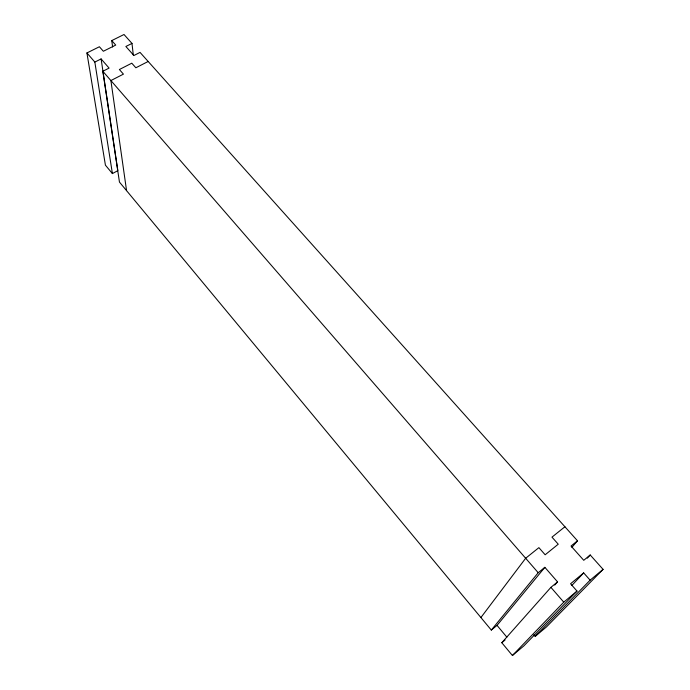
<?xml version="1.0" encoding="UTF-8"?>
<svg xmlns="http://www.w3.org/2000/svg" width="690" height="690" viewBox="0 0 690 690"><rect width="100%" height="100%" fill="white"/><g stroke="black" fill="none" stroke-linecap="round" stroke-linejoin="round"><path stroke-width="1.03" d="M480.904 617.55L525.659 558.262L538.89 547.644L545.152 554.777L558.245 544.203L551.974 537.139L564.92 526.755M101.102 58.926L117.843 170.628L112.41 173.595L94.841 62.074L101.102 58.926L109.098 68.094L102.827 71.268L119.456 182.082L491.306 630.073L538.209 572.726L544.85 567.327L557.555 581.877L554.7 585.086M491.306 630.073L497.033 625.373L544.85 567.327M571.915 547.334L577.487 540.788L140.044 52.397L133.912 55.511L125.865 46.489L131.988 43.41L124.01 34.5L111.754 40.598L112.617 46.989M533.853 634.817L535.19 636.387L590.123 580.161L583.671 572.89L570.57 583.749L577.021 591.097L523.848 645.9L512.411 655.5L501.803 642.726L550.913 587.354L557.555 581.877M587.302 558.158L590.209 554.984L603.077 569.354L546.411 626.968L535.19 636.387M571.872 585.422L583.671 572.89M512.411 655.5L563.764 602.154L577.021 591.097M590.123 580.161L603.077 569.354M501.803 642.726L505.08 640.001M590.209 554.984L583.749 560.306L571.035 546.04L577.487 540.788M148.169 61.479L135.852 67.775L131.79 63.195L119.379 69.517L123.432 74.141L110.892 80.558L126.563 190.638M112.41 173.595L105.423 165.169L86.923 52.958L99.394 46.748L103.353 51.258L115.73 45.074L111.754 40.598M86.923 52.958L94.841 62.074M102.827 71.268L538.209 572.726M550.913 587.354L563.764 602.154M497.033 625.373L506.883 637.181M131.988 43.41L133.308 55.088"/></g></svg>
